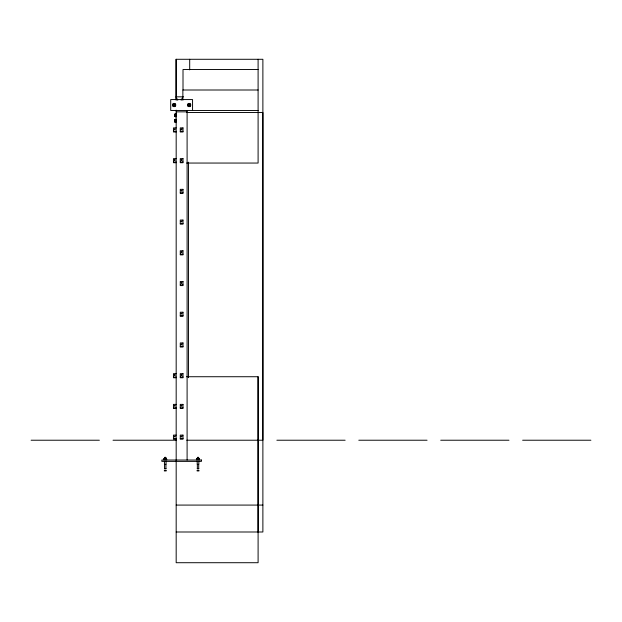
<?xml version="1.0" encoding="UTF-8"?>
<svg xmlns="http://www.w3.org/2000/svg" width="622" height="622" viewBox="0 0 622 622"><rect width="100%" height="100%" fill="white"/><g stroke="black" fill="none" stroke-linecap="round" stroke-linejoin="round"><path stroke-width="0.93" d="M258.099 531.997L258.099 376.73L186.577 376.73M175.863 113.772C174.277 113.157 174.277 117.371 175.863 116.757M174.922 119.432L174.922 122.021M181.157 100.243L182.868 96.83M163.959 458.764L166.548 458.764M196.731 458.764L199.32 458.764M258.099 69.524L183.008 69.524L183.008 90.003M258.099 90.003L182.868 90.003L182.868 100.243M183.319 96.83L176.042 96.83L177.744 100.243M258.099 110.483L170.716 110.483L170.716 99.567L192.563 99.567L192.563 110.483M176.174 111.851L187.098 111.851M186.779 112.535L262.881 112.535L262.881 440.221L186.779 440.221M174.922 114.518L175.863 114.518M174.922 116.011L175.863 116.011M174.805 119.432L175.863 119.432M174.922 120.73L175.863 120.73M174.805 122.021L175.863 122.021M176.174 127.899L173.445 127.899L173.445 131.988L176.174 131.988M173.445 131.312L176.174 131.312M180.271 131.312L183.008 131.312M176.174 158.618L173.445 158.618L173.445 162.715L176.174 162.715M173.445 162.031L176.174 162.031M180.271 162.031L183.008 162.031M186.577 163.05L258.099 163.05L258.099 59.284M180.271 192.75L183.008 192.75M180.271 223.469L183.008 223.469M180.271 254.188L183.008 254.188M180.271 284.915L183.008 284.915M180.271 315.634L183.008 315.634M180.271 346.353L183.008 346.353M176.174 373.659L173.445 373.659L173.445 377.756L176.174 377.756M173.445 377.072L176.174 377.072M180.271 377.072L183.008 377.072M176.174 404.378L173.445 404.378L173.445 408.475L176.174 408.475M173.445 407.799L176.174 407.799M180.271 407.799L183.008 407.799M176.174 435.105L173.445 435.105L173.445 439.202L176.174 439.202M173.445 438.518L176.174 438.518M180.271 438.518L183.008 438.518M31.1 440.221L99.364 440.221M113.025 440.221L176.485 440.221M276.868 440.221L345.132 440.221M358.785 440.221L427.057 440.221M440.71 440.221L508.975 440.221M522.635 440.221L590.9 440.221M164.822 457.287L165.685 457.287M197.594 457.287L198.457 457.287M164.636 457.52L165.872 457.52M197.407 457.52L198.643 457.52M164.535 457.792L165.981 457.792M197.298 457.792L198.745 457.792M164.029 458.616L166.486 458.616M196.793 458.616L199.25 458.616M163.617 459.705L166.89 459.705M196.381 459.705L199.662 459.705M197.337 464.486L198.713 464.486L198.706 468.755M164.433 468.755L166.074 468.755M197.205 468.755L198.846 468.755M164.301 470.395L166.214 470.395M197.065 470.395L198.978 470.395M164.301 470.94L166.214 470.94M197.065 470.94L198.978 470.94M176.174 505.08L262.881 505.08M176.174 531.997L262.881 531.997L262.881 59.284L176.042 59.284L176.042 99.567M258.099 376.73L258.099 562.716L176.174 562.716L176.174 110.148M199.32 458.655L199.32 459.705M198.846 461.508L198.846 464.214L197.205 464.214L197.205 461.508M198.021 458.764L198.021 459.705M197.345 464.486L197.345 468.755M196.731 458.655L196.731 459.705M189.694 59.284L189.694 69.874M188.466 162.171L188.466 377.663M187.098 110.483L187.098 460.023M176.174 59.284L176.174 100.243M175.863 113.624L175.863 116.905M175.863 119.09L175.863 122.363M174.774 114.036L174.774 116.493M174.774 119.502L174.774 121.959M166.548 458.655L166.548 459.705M166.074 461.508L166.074 464.214L164.433 464.214L164.433 461.508M165.934 468.755L165.934 464.486L164.566 464.486L164.573 468.755M165.258 458.764L165.258 459.705M163.959 458.655L163.959 459.705M189.974 104.55A0.956 0.956 0 0 1 189.399 105.95M188.668 105.857A0.956 0.956 0 0 1 188.318 105.507M188.668 104.201A0.956 0.956 0 0 1 189.624 104.201M174.953 105.507A0.956 0.956 0 0 1 174.378 105.95M173.88 105.95A0.956 0.956 0 0 1 173.305 105.507M173.204 105.273A0.956 0.956 0 0 1 173.204 104.776M173.655 104.201A0.956 0.956 0 0 1 174.611 104.201M174.347 129.205C174.938 131.032 175.769 127.914 174.347 129.205M174.347 159.924C174.938 161.751 175.769 158.641 174.347 159.924M181.181 129.205C181.764 131.032 182.596 127.914 181.181 129.205M181.181 159.924C181.764 161.751 182.596 158.641 181.181 159.924M181.181 190.643C181.764 192.47 182.596 189.36 181.181 190.643M181.181 221.37C181.764 223.189 182.596 220.079 181.181 221.37M181.181 252.089C181.764 253.916 182.596 250.798 181.181 252.089M181.181 282.808C181.764 284.635 182.596 281.517 181.181 282.808M181.181 313.527C181.764 315.354 182.596 312.244 181.181 313.527M174.347 374.973C174.938 376.792 175.769 373.682 174.347 374.973M181.181 344.254C181.764 346.073 182.596 342.963 181.181 344.254M174.347 405.692C174.938 407.519 175.769 404.401 174.347 405.692M181.181 374.973C181.764 376.792 182.596 373.682 181.181 374.973M174.347 436.411C174.938 438.238 175.769 435.128 174.347 436.411M181.181 405.692C181.764 407.519 182.596 404.401 181.181 405.692M181.181 436.411C181.764 438.238 182.596 435.128 181.181 436.411M174.129 103.532L172.838 104.278L172.838 105.771L174.129 106.517L175.427 105.771L175.427 104.278L174.129 103.532M189.15 103.532L187.852 104.278L187.852 105.771L189.15 106.517L190.441 105.771L190.441 104.278L189.15 103.532M183.008 127.899L180.271 127.899L180.271 131.988L183.008 131.988L183.008 127.899M183.008 158.618L180.271 158.618L180.271 162.715L183.008 162.715L183.008 158.618M183.008 189.337L180.271 189.337L180.271 193.434L183.008 193.434L183.008 189.337M183.008 220.056L180.271 220.056L180.271 224.153L183.008 224.153L183.008 220.056M183.008 250.775L180.271 250.775L180.271 254.872L183.008 254.872L183.008 250.775M183.008 281.502L180.271 281.502L180.271 285.591L183.008 285.591L183.008 281.502M183.008 312.221L180.271 312.221L180.271 316.318L183.008 316.318L183.008 312.221M183.008 342.94L180.271 342.94L180.271 347.037L183.008 347.037L183.008 342.94M183.008 373.659L180.271 373.659L180.271 377.756L183.008 377.756L183.008 373.659M183.008 404.378L180.271 404.378L180.271 408.475L183.008 408.475L183.008 404.378M183.008 435.105L180.271 435.105L180.271 439.202L183.008 439.202L183.008 435.105M201.435 460.023L161.844 460.023L161.844 461.384L201.435 461.384L201.435 460.023M188.326 106.448A1.641 1.641 0 0 0 190.783 105.025A1.641 1.641 0 0 0 188.326 103.61A1.641 1.641 0 0 0 188.326 106.448M188.567 105.608A0.816 0.816 0 0 0 189.943 105.235A0.816 0.816 0 0 0 188.933 104.232A0.816 0.816 0 0 0 188.567 105.608M188.279 105.895A1.228 1.228 0 0 0 190.332 105.343A1.228 1.228 0 0 0 188.831 103.835A1.228 1.228 0 0 0 188.279 105.895M173.313 106.448A1.641 1.641 0 0 0 175.769 105.025A1.641 1.641 0 0 0 173.313 103.61A1.641 1.641 0 0 0 173.313 106.448M173.554 105.608A0.816 0.816 0 0 0 174.922 105.235A0.816 0.816 0 0 0 173.919 104.232A0.816 0.816 0 0 0 173.554 105.608M173.258 105.895A1.228 1.228 0 0 0 175.318 105.343A1.228 1.228 0 0 0 173.81 103.835A1.228 1.228 0 0 0 173.258 105.895"/></g></svg>
